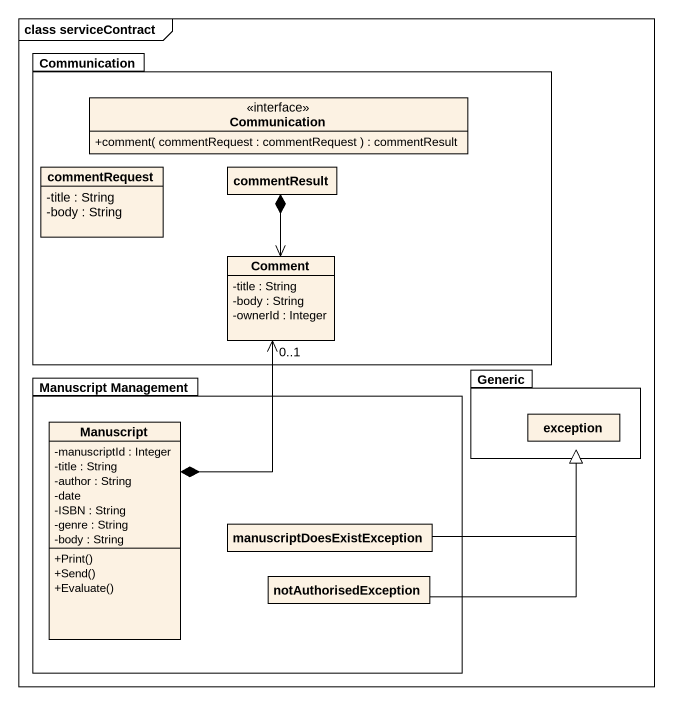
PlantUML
@startuml
mainframe class serviceContract
hide circle
hide empty members
skinparam classAttributeIconSize 0
package Communication {
  interface "Communication" as Communication_2 {
    +comment( commentRequest : commentRequest ) : commentResult
  }
  class commentRequest {
    -title : String
    -body : String
  }
  class commentResult
  class Comment {
    -title : String
    -body : String
    -ownerId : Integer
  }
}
package "Manuscript Management" as Manuscript_Management {
  class Manuscript {
    -manuscriptId : Integer
    -title : String
    -author : String
    -date
    -ISBN : String
    -genre : String
    -body : String
    +Print()
    +Send()
    +Evaluate()
  }
  class manuscriptDoesExistException
  class notAuthorisedException
}
package Generic {
  class "exception" as exception_
}
commentResult *--> Comment
Manuscript *-up-> "0..1" Comment
manuscriptDoesExistException -right-|> exception_
notAuthorisedException -up-|> exception_
@enduml
